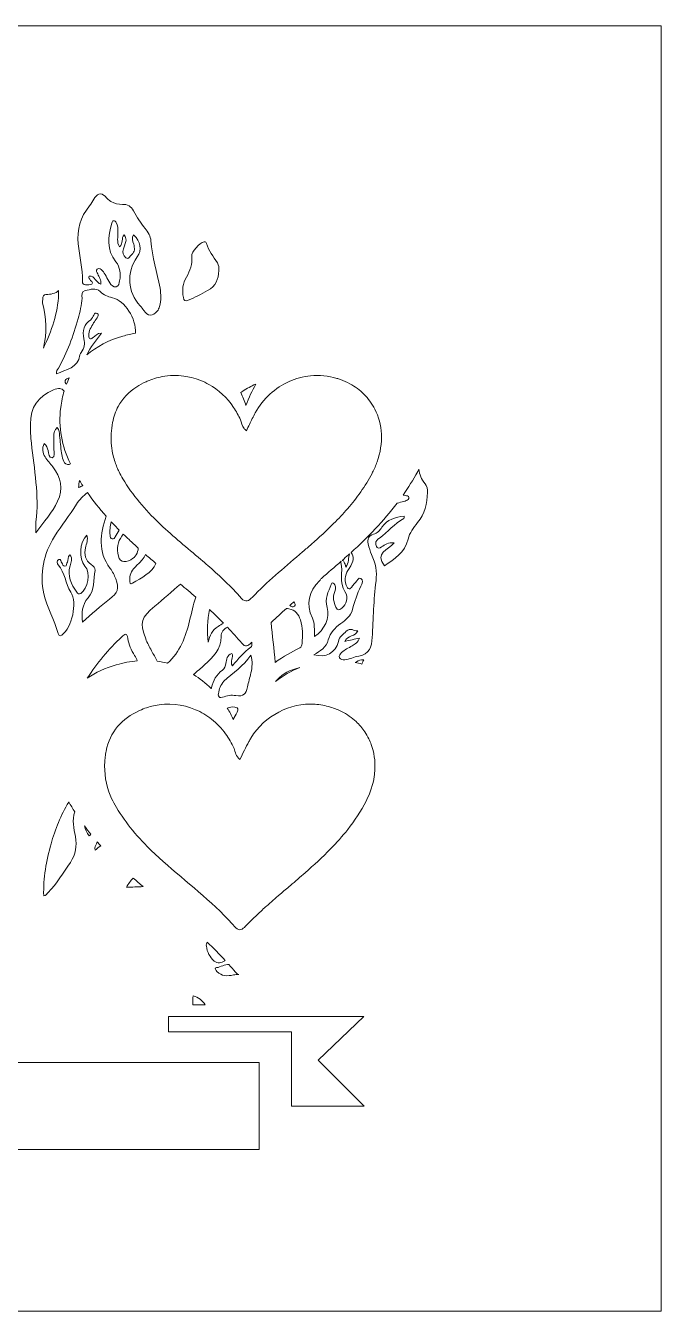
# Model space of a CAD drawing. Header units: inches. Extents: x 0 to 12, y -12 to 0.
# Drawn here: x 6.07 to 12, y -12 to 0 of the extents above; entities that cross this region are included whole.
import ezdxf

# ---------------------------------------------------------------- set-up
doc = ezdxf.new("R2010")
doc.units = ezdxf.units.IN
doc.header["$MEASUREMENT"] = 0
doc.layers.add('Layer 1', color=7, linetype='Continuous')

msp = doc.modelspace()

# ---------------------------------------------------------------- linework, layer by layer
at = {"layer": 'Layer 1', "lineweight": 0}
for points in [[(12, -12), (0, -12), (0, 0), (12, 0), (12, -12)], [(8.245879428157751, -9.67749190539785), (8.245879428157751, -10.48933512638193), (3.753973832448499, -10.48933512638193), (3.753973832448499, -9.67749190539785), (8.245879428157751, -9.67749190539785)]]:
    msp.add_lwpolyline(points, dxfattribs=at)
for points, knots in [([(6.66129673724903, -1.681338894009564), (6.691226496240839, -1.645093639177743), (6.710627368999363, -1.587792447779318), (6.747774968658328, -1.572602211564117), (6.793496221100112, -1.554103683632737), (6.821319284895278, -1.619676522271624), (6.861475924578017, -1.64193497330776), (6.895164688724612, -1.660734588831524), (6.930808686321647, -1.668555522633394), (6.967956285980613, -1.667352090213879), (7.016684742546204, -1.665848488151975), (7.049772249458025, -1.686151705737643), (7.072181244290353, -1.728864836105622), (7.102712260516935, -1.787218916127371), (7.140010403972079, -1.841511985451992), (7.181520101920543, -1.892646388906643), (7.209042996073322, -1.926786784441775), (7.231301447109445, -1.965889617551208), (7.234309569183248, -2.009054379307738), (7.244084818485614, -2.160052560732601), (7.294468338859284, -2.302328381478408), (7.319885455765416, -2.450017353237096), (7.329660705067782, -2.50686783119694), (7.330413424048705, -2.564470110187737), (7.314019755413987, -2.620868956759018), (7.309508031278305, -2.636208818820414), (7.304093962315442, -2.652903575047503), (7.29401670747072, -2.664935145392708), (7.250101062633221, -2.716220092643539), (7.205433616764745, -2.712761257131167), (7.168435642951989, -2.65756584297939), (7.158208762261059, -2.642375606764201), (7.14617719191584, -2.627786627783772), (7.133995077774468, -2.614100911580471), (7.015632771872863, -2.482353059117953), (7.00480371599719, -2.30804262008366), (7.106020552233126, -2.158698584516893), (7.152493605705835, -2.089967080008035), (7.140762205003031, -2.013716647239638), (7.072933963271275, -1.952203901347906), (7.049020448427073, -1.98153148515496), (7.06646608773513, -2.010708525165834), (7.073685764302227, -2.039283389991965), (7.082258499135074, -2.074627217946626), (7.087973655690297, -2.110872472778447), (7.055637949809427, -2.135688332449806), (7.038793567736143, -2.148171534183575), (7.027062167033313, -2.187575454885379), (6.999540190830531, -2.165165542103068), (6.97667956460964, -2.14696810176406), (6.963444561844906, -2.118092149345557), (6.977130278048207, -2.082147064156136), (7.00991761531764, -1.996270089981597), (7.008413095305741, -1.995668832746838), (6.986004100473413, -1.95115101272457), (6.952766049765412, -1.980478596531636), (6.981492376337705, -2.033718777232934), (6.940583935624014, -2.062745273447629), (6.911858527001717, -2.018528541017746), (6.929154540463564, -1.970702429279287), (6.925544243205017, -1.925884439614644), (6.923288840112137, -1.895503967184254), (6.929304166309773, -1.86377043648814), (6.91110672597074, -1.836097916489141), (6.905241025619337, -1.827374637860127), (6.898623524236982, -1.818651359231113), (6.886892123534178, -1.819854791650629), (6.874108752158008, -1.821358393712532), (6.873507494923236, -1.832788706822978), (6.870649916645611, -1.842564874075328), (6.833651942832855, -1.968296482390239), (6.817408817994343, -2.089817454161827), (6.907797516304576, -2.204269293162484), (6.947201437006393, -2.254050638351398), (6.9545707394197, -2.317818787335998), (6.942388625278302, -2.380985679085837), (6.938027444938775, -2.4026428728872), (6.935169866661176, -2.430616480478572), (6.910354924939788, -2.436482180829974), (6.883884919410345, -2.44279859461997), (6.864032415263257, -2.421742658053366), (6.850196155263752, -2.401288896671506), (6.836208433518095, -2.381286766678209), (6.827636616635244, -2.357523795630173), (6.815153414901488, -2.336467859063582), (6.804926534210558, -2.318871675959334), (6.794549109723448, -2.300673317670342), (6.780562305927762, -2.286085256639883), (6.768680361428753, -2.273451511109935), (6.751534891763084, -2.256456585240458), (6.733036363831691, -2.271646821455647), (6.717395414177922, -2.284731280424189), (6.732735276239332, -2.302177837682229), (6.737548087967398, -2.316916442508866), (6.747324255219761, -2.346995827346872), (6.775147319014927, -2.371209511833487), (6.765822783151154, -2.412117952547179), (6.720403536251726, -2.398581862190086), (6.711228626234136, -2.332407766316426), (6.658289533125222, -2.336317315267391), (6.649716798292375, -2.351056838043999), (6.657988445532838, -2.358426140457317), (6.66280125726093, -2.367149419086344), (6.671223448297572, -2.381737480116789), (6.699498143481302, -2.394371225646751), (6.681901960377066, -2.411215607720035), (6.67047164726662, -2.422344833238109), (6.643249840706201, -2.418434366337174), (6.623096248966753, -2.418434366337174), (6.602341399992509, -2.418584910133354), (6.594370840344431, -2.404146474949117), (6.594821553783023, -2.385647947017724), (6.598430933091574, -2.26758581075852), (6.568051378611168, -2.153435059350234), (6.555718720673591, -2.037178530695289), (6.541581373081726, -1.903926158220896), (6.575270137228294, -1.785263682676903), (6.66129673724903, -1.681338894009564)], [0, 0, 0, 0, 1, 1, 1, 2, 2, 2, 3, 3, 3, 4, 4, 4, 5, 5, 5, 6, 6, 6, 7, 7, 7, 8, 8, 8, 9, 9, 9, 10, 10, 10, 11, 11, 11, 12, 12, 12, 13, 13, 13, 14, 14, 14, 15, 15, 15, 16, 16, 16, 17, 17, 17, 18, 18, 18, 19, 19, 19, 20, 20, 20, 21, 21, 21, 22, 22, 22, 23, 23, 23, 24, 24, 24, 25, 25, 25, 26, 26, 26, 27, 27, 27, 28, 28, 28, 29, 29, 29, 30, 30, 30, 31, 31, 31, 32, 32, 32, 33, 33, 33, 34, 34, 34, 35, 35, 35, 36, 36, 36, 37, 37, 37, 38, 38, 38, 39, 39, 39, 39]), ([(7.565483889993806, -2.34654419595832), (7.601879688621819, -2.28713814526322), (7.621882736565087, -2.225024142136716), (7.615715948621325, -2.153885772788815), (7.611805481720365, -2.109970127951303), (7.687305031407782, -2.026048387227244), (7.730920506602918, -2.017626196190602), (7.744907310398578, -2.01476861791299), (7.750020291769058, -2.023943527930568), (7.753178957639041, -2.03281643240579), (7.774685607644237, -2.100495048291337), (7.815894218000317, -2.156743351066426), (7.854696881467362, -2.214496173853414), (7.868834229059226, -2.235701736266226), (7.869284942497794, -2.261118853172345), (7.868533141466842, -2.286235800436076), (7.863720329738776, -2.365343811482085), (7.843417112153095, -2.433022427367619), (7.763556382126151, -2.472727435661795), (7.703397612450114, -2.503258451888377), (7.645043532428367, -2.538000104658282), (7.582328272067116, -2.563266677768221), (7.555106465506697, -2.574094815693911), (7.54277380756912, -2.568379659138701), (7.537358820656284, -2.536646128442587), (7.525477794107271, -2.469268600149412), (7.529689348600565, -2.405349907368632), (7.565483889993806, -2.34654419595832)], [0, 0, 0, 0, 1, 1, 1, 2, 2, 2, 3, 3, 3, 4, 4, 4, 5, 5, 5, 6, 6, 6, 7, 7, 7, 8, 8, 8, 9, 9, 9, 9]), ([(6.223792598832055, -2.547925897756841), (6.223792598832055, -2.527622680171172), (6.231161901245387, -2.509124152239779), (6.254173071262458, -2.508823064647408), (6.300494662989017, -2.508672520851216), (6.343658506795564, -2.49934798498743), (6.372685920960243, -2.472727435661795), (6.372384833367859, -2.651399055035616), (6.320046997493717, -2.818640361298991), (6.24484853539866, -2.979264166180011), (6.240636980905365, -2.988588702043797), (6.237328689189174, -2.998816500684698), (6.23176315848016, -3.008742293783257), (6.263948320564825, -2.869474595111241), (6.263497607126232, -2.728402206784936), (6.221536277789229, -2.587480362254824), (6.223191341597309, -2.574696990878667), (6.223943142628261, -2.561461988113933), (6.223792598832055, -2.547925897756841)], [0, 0, 0, 0, 1, 1, 1, 2, 2, 2, 3, 3, 3, 4, 4, 4, 5, 5, 5, 6, 6, 6, 6]), ([(6.554515288254075, -2.734267907136351), (6.572111471358312, -2.670950471590332), (6.587602795165871, -2.608235211229056), (6.591362718270627, -2.542361284997797), (6.592866320332531, -2.516944168091678), (6.579331147925434, -2.479796568432713), (6.62174319070103, -2.472126178427023), (6.669117671050925, -2.463703987390381), (6.721004793486498, -2.440843361169489), (6.761762690403985, -2.482503602914145), (6.794097478334884, -2.515891279468355), (6.831095452147641, -2.529126282233076), (6.874259295954188, -2.538902449485426), (6.992922689448151, -2.56552299881106), (7.098200536381228, -2.734267907136351), (7.089627801548381, -2.870527483734564), (7.05097568187754, -2.877144985116931), (7.011571761175723, -2.886018807542137), (6.971716209085368, -2.897598746498791), (6.838615298357126, -2.935800152731051), (6.726418862449337, -2.9944544023952), (6.636782883120026, -3.073262243798808), (6.667312981396637, -2.998063781703763), (6.722208225906014, -2.937905012027727), (6.774094430391592, -2.868572250284096), (6.730780960738835, -2.871881459950272), (6.714688379696503, -2.893538653751635), (6.695136045191803, -2.909931404436368), (6.687616198982292, -2.915947648583963), (6.676938604852794, -2.925121640651569), (6.669719846235668, -2.923618038589653), (6.656334299674755, -2.920760460312042), (6.655130867255239, -2.905720767893033), (6.654829779662855, -2.893237566159264), (6.653175633804771, -2.847366687871284), (6.677840949679926, -2.811872316120444), (6.699347599685122, -2.774273085072915), (6.715890894166048, -2.745397132654413), (6.759506369361159, -2.704339066094513), (6.733938708658847, -2.686291251601713), (6.703258066586057, -2.664332970207965), (6.697993623469428, -2.726898604723033), (6.672125793124703, -2.744044074388689), (6.60745529931296, -2.787057374399069), (6.5919639755054, -2.847967945106057), (6.609561076559632, -2.922113518577766), (6.620389214485335, -2.967232595834793), (6.613470625510596, -3.01190095965324), (6.583842872061116, -3.050702705170301), (6.578879516536871, -3.057020036910267), (6.573465447574007, -3.064689508965974), (6.572111471358312, -3.072209355175485), (6.55331185583456, -3.19839259487896), (6.442619939938645, -3.208168762131309), (6.354186475078879, -3.250580804906904), (6.347118260257932, -3.225163688000786), (6.362458122319341, -3.211326510051309), (6.370880313355983, -3.196587905224671), (6.453749165456706, -3.051003792762673), (6.509847842385599, -2.895192799609731), (6.554515288254075, -2.734267907136351)], [0, 0, 0, 0, 1, 1, 1, 2, 2, 2, 3, 3, 3, 4, 4, 4, 5, 5, 5, 6, 6, 6, 7, 7, 7, 8, 8, 8, 9, 9, 9, 10, 10, 10, 11, 11, 11, 12, 12, 12, 13, 13, 13, 14, 14, 14, 15, 15, 15, 16, 16, 16, 17, 17, 17, 18, 18, 18, 19, 19, 19, 20, 20, 20, 20]), ([(6.435250637525314, -3.311792463206264), (6.441266881672921, -3.296451683194884), (6.455553855110995, -3.290435439047289), (6.472699324776663, -3.287577860769678), (6.462924075474297, -3.306829107682006), (6.454200796845271, -3.326832155625273), (6.446078775451016, -3.347436460803326), (6.436002438556291, -3.33660740492764), (6.429987112358654, -3.325478179409578), (6.435250637525314, -3.311792463206264)], [0, 0, 0, 0, 1, 1, 1, 2, 2, 2, 3, 3, 3, 3]), ([(7.776189209706141, -3.348940062865229), (7.865976650781603, -3.399623752881287), (7.945236123573775, -3.472115180494913), (8.006898495311715, -3.563105136039919), (8.03126272359451, -3.59905022122934), (8.052769373599705, -3.637852884696372), (8.07111827568489, -3.679362582644835), (8.081946413610568, -3.704026980570031), (8.08405219085724, -3.733955821611858), (8.104204864646716, -3.759674026110361), (8.10977039535573, -3.766892784727487), (8.116838610176677, -3.773961917498405), (8.126012602244272, -3.7802783312884), (8.135939313292813, -3.760425827141312), (8.145263849156587, -3.740874410586596), (8.154588385020386, -3.72177370747046), (8.172485655717006, -3.684626107811495), (8.189931295025064, -3.648831566418266), (8.2090319981412, -3.613939369852157), (8.282876484020537, -3.47933393911204), (8.394922376132147, -3.378868903907055), (8.524113737909424, -3.320966455273871), (8.587881886894012, -3.292390672497756), (8.655861590371943, -3.274193232158748), (8.72549452175796, -3.267425186980201), (8.806558684204422, -3.259453709382139), (8.889728623897527, -3.26712409938783), (8.971394043578735, -3.291789415262997), (8.982222181504438, -3.295097706979188), (8.992900693583932, -3.298557460441543), (9.00342866186722, -3.302467927342478), (9.035011648767142, -3.313747696656732), (9.064940489808981, -3.327132325267674), (9.092915015350323, -3.342623649075234), (9.142094185354482, -3.369243280450898), (9.185559116753412, -3.401880073924126), (9.223007804004762, -3.439178217379284), (9.264668045749405, -3.480386827735363), (9.298808441284537, -3.527461138442858), (9.324977359221622, -3.57889662948988), (9.397468786835235, -3.721021906439508), (9.408598012353321, -3.895783058912381), (9.346032377838254, -4.072048731397154), (9.334752608523987, -4.10438351932804), (9.320765804728326, -4.136719225208897), (9.304222510247401, -4.168904387293574), (9.302417820593114, -4.172212679009767), (9.300762756785035, -4.175672432472121), (9.298958067130746, -4.178980724188313), (9.23609226297329, -4.299448807336565), (9.15818676639684, -4.407734776343419), (9.071257821548947, -4.508199811548403), (9.029597579804305, -4.556327010879222), (8.985832478762985, -4.602648602605793), (8.940562857709766, -4.64776767986282), (8.874387843886147, -4.713792149890259), (8.804904538346312, -4.776959041640086), (8.734368344183167, -4.83892250097041), (8.706694906234208, -4.863286729253205), (8.678721298642838, -4.887500413739809), (8.650597147255287, -4.911564472380215), (8.499899135472837, -5.040604372411318), (8.346193919566556, -5.166637068318614), (8.206775677098348, -5.308161088033469), (8.198202942265526, -5.316733822866303), (8.189931295025064, -5.325306557699137), (8.181509103988422, -5.334028918378181), (8.14736962640326, -5.369672915975229), (8.119094931219529, -5.387419642875657), (8.079540466721532, -5.345158143896242), (8.078186490505837, -5.343654541834338), (8.076682888443909, -5.342150939772422), (8.075328912228214, -5.340495875964355), (8.070516100500146, -5.334931263205312), (8.065703288772056, -5.329517194242473), (8.060891394993961, -5.324103125279621), (8.012463108070758, -5.269508968362616), (7.961478330462316, -5.217772389723235), (7.90883940699579, -5.167991044534308), (7.86266744111544, -5.123924855900618), (7.815142416969366, -5.08151281312501), (7.767015217638547, -5.039702027584174), (7.744606222806219, -5.020150611029458), (7.722046684177712, -5.000900282067126), (7.699336601753, -4.981649035154797), (7.573303905845705, -4.874415954771266), (7.44471471925317, -4.770040452665348), (7.324698267493481, -4.656040245053254), (7.319584368173031, -4.651377059171383), (7.31462101264876, -4.646565165393276), (7.309508031278305, -4.641752353665197), (7.180316669501027, -4.51752434741219), (7.064060140846069, -4.382918916672073), (6.971866752881548, -4.228611525581047), (6.959083381505378, -4.207255419372043), (6.947502524598753, -4.185748769366859), (6.936974556315463, -4.163941031769304), (6.930056885290696, -4.149803684177439), (6.923589009754551, -4.135515792789382), (6.917724227353119, -4.121078275555115), (6.911257269766944, -4.105586951747556), (6.905391569415542, -4.089946002093774), (6.900127126298886, -4.074154508643813), (6.893209455274144, -4.053850373108162), (6.887343754922717, -4.033547155522493), (6.882380399398471, -4.012942850344453), (6.87501109698514, -3.982562377914064), (6.869597028022301, -3.951881735841273), (6.866438362152318, -3.920900006176112), (6.862378269405149, -3.883300775128595), (6.861475924578017, -3.845099368896323), (6.863731327670873, -3.806447249225483), (6.865536017325161, -3.772758485078889), (6.86989811561466, -3.738768633339936), (6.876365073200835, -3.704177524366211), (6.886892123534178, -3.648831566418266), (6.904639768384564, -3.59905022122934), (6.928853452871181, -3.554382775360876), (6.969460805992512, -3.479184313265831), (7.028265599452829, -3.418724455997423), (7.101809915689778, -3.371048888055157), (7.129031722250197, -3.353451787000937), (7.158208762261059, -3.337509749754783), (7.189341035722413, -3.323372402162919), (7.189341035722413, -3.323372402162919), (7.200620805036679, -3.318409964588631), (7.200620805036679, -3.318409964588631), (7.246040051936082, -3.298708004237723), (7.292362561612637, -3.284570656645858), (7.338835615085347, -3.275847378016844), (7.407416575798025, -3.262612375252123), (7.476448249949296, -3.260958229394014), (7.543375064803866, -3.270282765257813), (7.567138035851914, -3.273440513177813), (7.590449375511374, -3.277953155263504), (7.613610171374653, -3.283817937664935), (7.670310105538318, -3.2979552852568), (7.724904262455311, -3.319913566650535), (7.776189209706141, -3.348940062865229)], [0, 0, 0, 0, 1, 1, 1, 2, 2, 2, 3, 3, 3, 4, 4, 4, 5, 5, 5, 6, 6, 6, 7, 7, 7, 8, 8, 8, 9, 9, 9, 10, 10, 10, 11, 11, 11, 12, 12, 12, 13, 13, 13, 14, 14, 14, 15, 15, 15, 16, 16, 16, 17, 17, 17, 18, 18, 18, 19, 19, 19, 20, 20, 20, 21, 21, 21, 22, 22, 22, 23, 23, 23, 24, 24, 24, 25, 25, 25, 26, 26, 26, 27, 27, 27, 28, 28, 28, 29, 29, 29, 30, 30, 30, 31, 31, 31, 32, 32, 32, 33, 33, 33, 34, 34, 34, 35, 35, 35, 36, 36, 36, 37, 37, 37, 38, 38, 38, 39, 39, 39, 40, 40, 40, 41, 41, 41, 42, 42, 42, 43, 43, 43, 44, 44, 44, 45, 45, 45, 46, 46, 46, 46]), ([(8.092173294301498, -3.411655323226505), (8.130825413972364, -3.386238206320374), (8.17037987847036, -3.36217506562995), (8.212641377449774, -3.347436460803326), (8.17925370089554, -3.406241254263654), (8.149474485699935, -3.471212835667769), (8.122252679139516, -3.545358409139478), (8.106310641893362, -3.502946366363883), (8.090067517054852, -3.462941188427306), (8.072621877746794, -3.425191413583598), (8.078638121894375, -3.420830233244083), (8.08510507948055, -3.416167965312184), (8.092173294301498, -3.411655323226505)], [0, 0, 0, 0, 1, 1, 1, 2, 2, 2, 3, 3, 3, 4, 4, 4, 4]), ([(6.160324619489857, -4.73424591127212), (6.160324619489857, -4.687924319545547), (6.157166871569845, -4.659348536769445), (6.160625707082241, -4.631675098820475), (6.1932615826055, -4.383821261499204), (6.143781325008931, -4.140629692109832), (6.118364208102826, -3.896385234097137), (6.11219833810901, -3.83682772165586), (6.109190216035207, -3.777420753010789), (6.108738584646668, -3.718164328161897), (6.107385526380944, -3.565060369490387), (6.181380556056461, -3.457226031872084), (6.324107090240861, -3.399623752881287), (6.370880313355983, -3.380824137357536), (6.40035844095923, -3.381426312542279), (6.424572125445845, -3.409850633572217), (6.410134608211567, -3.457676745310664), (6.399305552335893, -3.508661522919106), (6.392387881311151, -3.562654422601339), (6.368323822670744, -3.748695344388466), (6.404419451656344, -3.924358841688495), (6.482324948232821, -4.090096545889966), (6.474504014430951, -4.096262415883769), (6.465780735801925, -4.099119994161381), (6.455404229264786, -4.096111872087578), (6.41043477785398, -4.083027413119035), (6.407427573730147, -4.028282712405851), (6.40020789716305, -3.98677393240737), (6.391334992687815, -3.934135008940845), (6.388025783021653, -3.880743366493384), (6.382461170262609, -3.827653729588266), (6.37960359198501, -3.801334267855004), (6.379152878546417, -3.774563174733177), (6.359300374399329, -3.750198946450382), (6.330875135419419, -3.772157227844129), (6.329220989561311, -3.803589670947872), (6.328017557141796, -3.833368886143489), (6.326363411283713, -3.874125865111018), (6.330423504030856, -3.91548501926329), (6.328469188530359, -3.956393459976981), (6.327115212314665, -3.983314178945016), (6.343057249560817, -4.027681455171079), (6.312676777130415, -4.032644810695349), (6.279439644372385, -4.038058879658201), (6.282447766446189, -3.991135112746885), (6.273875031613366, -3.965717995840767), (6.266355185403856, -3.942857369619888), (6.265302296780519, -3.917590796509949), (6.238080490220126, -3.901047502029023), (6.214618606764462, -3.946767836520823), (6.222438622616361, -3.987676277234514), (6.246051049868204, -4.02482387689348), (6.266956442638628, -4.057610296212917), (6.292373559544735, -4.087388593458564), (6.317339045062302, -4.117467978296582), (6.398704295101121, -4.215376522816314), (6.415247589582046, -4.3232117783846), (6.363661554738857, -4.439317763243354), (6.316737787827529, -4.545196867411176), (6.234771280553938, -4.626712661246188), (6.160324619489857, -4.73424591127212)], [0, 0, 0, 0, 1, 1, 1, 2, 2, 2, 3, 3, 3, 4, 4, 4, 5, 5, 5, 6, 6, 6, 7, 7, 7, 8, 8, 8, 9, 9, 9, 10, 10, 10, 11, 11, 11, 12, 12, 12, 13, 13, 13, 14, 14, 14, 15, 15, 15, 16, 16, 16, 17, 17, 17, 18, 18, 18, 19, 19, 19, 20, 20, 20, 20]), ([(9.504851493064987, -4.827341644063773), (9.451010055128917, -4.820423973039017), (9.419877781667562, -4.845540002352764), (9.38844442061385, -4.865543050296044), (9.344077144387786, -4.893817745479774), (9.339114706813486, -4.859225718556078), (9.334000807493036, -4.83185336819948), (9.329790170949712, -4.8086925723362), (9.35084518956632, -4.796962089583366), (9.367539027843424, -4.784478887849597), (9.446949044431802, -4.726726065062608), (9.508761959965922, -4.647617136066629), (9.595991992406171, -4.599039223297217), (9.599000114479976, -4.597385077439122), (9.59794722585664, -4.588511255013928), (9.599902459307106, -4.577081859853453), (9.516281806175432, -4.589714687433431), (9.440180999253243, -4.6068601570991), (9.391603086483832, -4.681757531601773), (9.372351839571516, -4.711686372643599), (9.3481381550849, -4.737404577142102), (9.312494157487864, -4.746879656802068), (9.263013899891321, -4.760114659566802), (9.254290621262296, -4.795006856132899), (9.263916244718454, -4.837568524754702), (9.271436090927965, -4.871258206851267), (9.28106079643415, -4.905397684436429), (9.295348687822196, -4.936831045490142), (9.331293773011616, -5.015789430689943), (9.34708526646159, -5.097755937963535), (9.336257128535888, -5.183181280749509), (9.313997759549768, -5.358543690457155), (9.30948603541406, -5.535109532584316), (9.301063844377419, -5.711375205069089), (9.296702664037891, -5.798906325101711), (9.275196014032694, -5.866133309598695), (9.174580435031531, -5.884181124091507), (9.13081441604024, -5.892002057893377), (9.089756349480341, -5.915463941349028), (9.044036014988553, -5.917719344441896), (9.02568711290337, -5.918471145472848), (9.00327811807104, -5.916816999614753), (8.994705383238195, -5.899371360306696), (8.98538084737442, -5.880421200986752), (9.002977030478657, -5.86523096477155), (9.015460232212439, -5.851995962006829), (9.042531494976654, -5.822668378199763), (9.07968001258559, -5.80838140476169), (9.11276660154744, -5.787926725429858), (9.138936437434495, -5.771383430948933), (9.16946653571108, -5.758749685418985), (9.182550994679634, -5.716188016797168), (9.134274169502582, -5.726865610926678), (9.094268073616048, -5.735739433351884), (9.045690160846636, -5.746567571277587), (9.070655646364203, -5.68610863195915), (9.143147073977817, -5.705660048513866), (9.166308787791069, -5.649711915381165), (9.127205036731665, -5.648358857115441), (9.097125651893647, -5.6172265836541), (9.05892516361137, -5.652870581251149), (9.028695234977173, -5.681145276434891), (8.995157014626757, -5.701749581612931), (8.98538084737442, -5.747019202666138), (8.96222005151114, -5.853800651661104), (8.86476222042999, -5.905988861689062), (8.754972649361207, -5.870946121326774), (8.815131419037243, -5.838310245803515), (8.871680809404703, -5.803568593033611), (8.890781512520839, -5.733934743697596), (8.909581128044616, -5.666857385046834), (8.951692083227828, -5.619632530543147), (9.00778984220675, -5.580680241229907), (9.055165240506614, -5.547743278114277), (9.101036118794582, -5.509692415678197), (9.116226355009783, -5.450737078421676), (9.13607885915687, -5.375087902888051), (9.160141999847307, -5.301694130447294), (9.195184740209596, -5.231458105926536), (9.206615053320016, -5.208447853859449), (9.220451313319522, -5.174759089712855), (9.194733108821032, -5.159418309701474), (9.173828634000579, -5.147236195560077), (9.160893800878258, -5.181827304533802), (9.144951763632106, -5.196416283514231), (9.134574339144995, -5.206040989020417), (9.125400347077376, -5.217772389723235), (9.117579413275507, -5.229653416272261), (9.091259951542243, -5.270110225597389), (9.074716657061318, -5.263643268011214), (9.057571187395675, -5.221381769031798), (9.03365859050142, -5.162576975571457), (9.054112351883278, -5.11429923244446), (9.08554479498702, -5.065570775878856), (9.129761527416905, -4.996839271369999), (9.133822538114044, -4.959541127914841), (9.103893697072206, -4.916526909954503), (9.260156321613698, -4.774552176801055), (9.406642778902853, -4.623855082968576), (9.53357781963728, -4.457064490143781), (9.553730493426757, -4.450898620149979), (9.574485342401001, -4.445784720829528), (9.595991992406171, -4.442325885317144), (9.603812926208066, -4.44127299669382), (9.611633860009936, -4.436911816354293), (9.61855153103468, -4.432850805657178), (9.630733645176077, -4.42563204704004), (9.647127313810794, -4.419165089453864), (9.642766133471266, -4.401718532195824), (9.639456923805103, -4.388483529431103), (9.623815974151334, -4.38758118460396), (9.61223511724471, -4.385475407357313), (9.604264557596606, -4.383971805295396), (9.596293079998556, -4.382918916672073), (9.588322520350452, -4.382167115641108), (9.637802777946995, -4.311932009070334), (9.683673656234987, -4.238988950068157), (9.72533389797963, -4.162437429707388), (9.729244364880564, -4.15521775314029), (9.73315391383153, -4.147998994523151), (9.736764211090076, -4.140780235906024), (9.742479367645299, -4.188606347644471), (9.757819229706708, -4.234025594543898), (9.79466665972326, -4.27493403525759), (9.813165187654652, -4.295387796639438), (9.81647439732084, -4.327572958724115), (9.81647439732084, -4.35720071217357), (9.81662494111702, -4.460824413248537), (9.792110169038045, -4.556777724317814), (9.724731722794887, -4.637992430560441), (9.686230146920225, -4.684464566083193), (9.650135435884597, -4.733494110241154), (9.636148632088911, -4.791697646466724), (9.606219791047073, -4.91863268720115), (9.506205469280681, -4.978039655846234), (9.414763882347112, -5.041657261034654), (9.323924470598286, -4.924949100991145), (9.448452646493706, -4.893366114091223), (9.504851493064987, -4.827341644063773)], [0, 0, 0, 0, 1, 1, 1, 2, 2, 2, 3, 3, 3, 4, 4, 4, 5, 5, 5, 6, 6, 6, 7, 7, 7, 8, 8, 8, 9, 9, 9, 10, 10, 10, 11, 11, 11, 12, 12, 12, 13, 13, 13, 14, 14, 14, 15, 15, 15, 16, 16, 16, 17, 17, 17, 18, 18, 18, 19, 19, 19, 20, 20, 20, 21, 21, 21, 22, 22, 22, 23, 23, 23, 24, 24, 24, 25, 25, 25, 26, 26, 26, 27, 27, 27, 28, 28, 28, 29, 29, 29, 30, 30, 30, 31, 31, 31, 32, 32, 32, 33, 33, 33, 34, 34, 34, 35, 35, 35, 36, 36, 36, 37, 37, 37, 38, 38, 38, 39, 39, 39, 40, 40, 40, 41, 41, 41, 42, 42, 42, 43, 43, 43, 44, 44, 44, 45, 45, 45, 46, 46, 46, 46]), ([(6.569104267234504, -4.246508796277668), (6.578428803098277, -4.26215066388142), (6.588354596196849, -4.277490525942818), (6.598430933091574, -4.292831305954198), (6.585647561715405, -4.298546462509421), (6.572563102746876, -4.304412162860836), (6.559328099982142, -4.310427489058447), (6.560682076197836, -4.288018494226119), (6.563990367914029, -4.266812931813307), (6.569104267234504, -4.246508796277668)], [0, 0, 0, 0, 1, 1, 1, 2, 2, 2, 3, 3, 3, 3]), ([(6.335687947147486, -4.766732160949156), (6.400508984755409, -4.664913149528476), (6.473902757196178, -4.569110382255391), (6.538874338600281, -4.46714082703852), (6.5660961451607, -4.424428614620524), (6.601137967572994, -4.386829383573008), (6.642948753113842, -4.358554688389278), (6.696791108999882, -4.435256752546226), (6.754994645225452, -4.508350355344596), (6.816807560759571, -4.578434918119178), (6.763266292465914, -4.743420821289697), (6.733337451424076, -4.90780454927546), (6.854707879399458, -5.065119144490305), (6.876966330435607, -5.0938454710626), (6.893058911477939, -5.128587123832504), (6.90584228285411, -5.162877145213858), (6.938628702173546, -5.252062411104589), (6.924040641143114, -5.297031862515395), (6.848691635251877, -5.353129621494304), (6.761762690403985, -5.417499027713675), (6.681299785192323, -5.489839911531109), (6.596024986202539, -5.566843981230414), (6.587151163777333, -5.479613030840179), (6.590008742054932, -5.407422690818938), (6.647309933453344, -5.341248594945278), (6.710026111764616, -5.269207880770245), (6.695136045191803, -5.170999166608112), (6.713033315888424, -5.084219847606442), (6.717846127616515, -5.061509765181742), (6.696339477611319, -5.042710149657978), (6.677539862087567, -5.029625690689437), (6.621442103108645, -4.989770138599068), (6.610162333794404, -4.936680501693963), (6.623848049997705, -4.872160551678411), (6.631668983799575, -4.834861490273283), (6.649114623107632, -4.797713890614318), (6.637384140354798, -4.756955993696819), (6.566998489987832, -4.819671254058082), (6.557222322735495, -4.976385509988138), (6.618735068627226, -5.044514839312265), (6.672576506563296, -5.104222895549709), (6.647761564841908, -5.258530286640735), (6.578728972740666, -5.299738896996827), (6.559328099982142, -5.31101866631108), (6.551507166180272, -5.298535464577311), (6.543687150328373, -5.288007496294009), (6.489543706849948, -5.214613723853252), (6.451343218567672, -5.137310402461531), (6.479768457547581, -5.042108892423205), (6.48909299341138, -5.010375361727092), (6.506087919280844, -4.97713731101909), (6.478414481331886, -4.938786278940622), (6.454200796845271, -4.958788408933919), (6.465480566159536, -4.987364191710021), (6.454500966487658, -5.006915608264737), (6.447432751666737, -5.02030115482565), (6.45179393200624, -5.043612494485122), (6.430287282001068, -5.044514839312265), (6.414194700958736, -5.045117014497009), (6.41043477785398, -5.026467024819453), (6.402614762002081, -5.014736542066619), (6.394643284404006, -5.002704971721401), (6.396147804415906, -4.974279732741479), (6.373737891633582, -4.983905356197637), (6.354638106467442, -4.99202645964192), (6.35659333991791, -5.021203499652794), (6.367120390251229, -5.032934900355611), (6.433445947871051, -5.105575953815433), (6.435250637525314, -5.207244421439933), (6.485633239949013, -5.287105151466865), (6.550003564118368, -5.388321987702802), (6.49931987410231, -5.617527671246472), (6.402012586817313, -5.687311146428694), (6.378250533719286, -5.70400590265577), (6.374790780256919, -5.690921443687229), (6.36952725509026, -5.673173798836816), (6.332679825073683, -5.546539845694761), (6.262895431941488, -5.429681141855073), (6.234771280553938, -5.303649363897762), (6.1932615826055, -5.116855723129687), (6.231161901245387, -4.931416976527303), (6.335687947147486, -4.766732160949156)], [0, 0, 0, 0, 1, 1, 1, 2, 2, 2, 3, 3, 3, 4, 4, 4, 5, 5, 5, 6, 6, 6, 7, 7, 7, 8, 8, 8, 9, 9, 9, 10, 10, 10, 11, 11, 11, 12, 12, 12, 13, 13, 13, 14, 14, 14, 15, 15, 15, 16, 16, 16, 17, 17, 17, 18, 18, 18, 19, 19, 19, 20, 20, 20, 21, 21, 21, 22, 22, 22, 23, 23, 23, 24, 24, 24, 25, 25, 25, 26, 26, 26, 27, 27, 27, 27]), ([(6.863580783874694, -4.630020952962379), (6.887945012157489, -4.656490958491834), (6.912911415625027, -4.682359706786516), (6.938479076327338, -4.707926449538844), (6.924491354581682, -4.728080041278316), (6.911406895613153, -4.748383258863984), (6.901330558718402, -4.770190996461539), (6.896217577347922, -4.780869508541021), (6.887193211126537, -4.793051622682419), (6.873507494923236, -4.790795301639579), (6.855610224226615, -4.787937723361968), (6.85425624801092, -4.770792253696312), (6.853052815591404, -4.756955993696819), (6.848541091455697, -4.713792149890259), (6.854557335603279, -4.671681194707035), (6.863580783874694, -4.630020952962379)], [0, 0, 0, 0, 1, 1, 1, 2, 2, 2, 3, 3, 3, 4, 4, 4, 5, 5, 5, 5]), ([(6.97652902081346, -4.745826768178745), (6.994275747713876, -4.763122781640592), (7.012173018410496, -4.78041787715247), (7.030371376699501, -4.797412803021946), (7.058646071883231, -4.823882808551401), (7.087371480505554, -4.850051726488472), (7.116247432924056, -4.875920474783154), (7.11278859741166, -4.922693697898277), (7.092635923622184, -4.958488239291518), (7.047967559803737, -4.984205525840038), (6.982394721164862, -5.022256388276118), (6.935169866661176, -5.001652083098078), (6.925544243205017, -4.924648931348744), (6.916821882525962, -4.856067970636066), (6.933365177006888, -4.79590920096003), (6.97652902081346, -4.745826768178745)], [0, 0, 0, 0, 1, 1, 1, 2, 2, 2, 3, 3, 3, 4, 4, 4, 5, 5, 5, 5]), ([(7.152944319144429, -4.986010215494326), (7.166329865705342, -4.970820897229108), (7.177910722611967, -4.954276684798211), (7.184678767790526, -4.936379414101591), (7.21686301192522, -4.964353939642933), (7.249198717806065, -4.992177003438099), (7.281834593329322, -5.019849523437086), (7.241829415392758, -5.110388765543513), (7.145575016731097, -5.153101895911491), (7.063458883611297, -5.203333954538985), (7.039545368767095, -5.217922933519414), (7.037139421878035, -5.196866996952811), (7.036237077050903, -5.179270813848562), (7.033679668415693, -5.131143614517744), (7.051878026704672, -5.090987892784988), (7.084063188789362, -5.056696953453663), (7.106472183621665, -5.032483268967048), (7.131287125343053, -5.010826075165672), (7.152944319144429, -4.986010215494326)], [0, 0, 0, 0, 1, 1, 1, 2, 2, 2, 3, 3, 3, 4, 4, 4, 5, 5, 5, 6, 6, 6, 6]), ([(8.95304514149355, -5.218975822142751), (8.949285218388821, -5.212358320760384), (8.942968804598825, -5.205289187989465), (8.936050215624087, -5.202582153508033), (8.927177311148853, -5.19897277419947), (8.921913785982193, -5.206492620408969), (8.91890566390839, -5.214613723853252), (8.89303691561372, -5.284398116985446), (8.851677761461435, -5.347715552531453), (8.88025354423755, -5.431336205663152), (8.91108473010652, -5.522025073615787), (8.85212939285, -5.645049647449278), (8.76309375280549, -5.700245979551014), (8.757228970404059, -5.641590811936894), (8.766553506267831, -5.577672119156103), (8.743091622812193, -5.529846007417657), (8.675413006926647, -5.392232454603737), (8.710605373135143, -5.284849748373997), (8.809116092839632, -5.180323702471898), (8.815432506629627, -5.173555657293352), (8.821147663184849, -5.166336898676213), (8.826110100759125, -5.158666508670522), (8.826110100759125, -5.158666508670522), (8.826110100759125, -5.158515964874343), (8.826260644555305, -5.158515964874343), (8.888224103885628, -5.105877041407805), (8.949887393573563, -5.053087574145088), (9.010948508076732, -4.999395762055238), (9.0085416432377, -5.003456772752353), (9.007038041175797, -5.008269584480431), (9.00778984220675, -5.011277706554235), (9.03080101222382, -5.099711171414001), (8.990344202898692, -5.194611593859943), (9.045238529458073, -5.281841626300206), (9.081334158443697, -5.339442987341019), (9.061331110500406, -5.399301587374667), (9.016061489447212, -5.437200988064584), (8.992299436349159, -5.457204036007852), (8.975604680122084, -5.462016847735931), (8.961317706683985, -5.427124651169834), (8.942818260802621, -5.38245720530137), (8.928831457006961, -5.338540642513887), (8.949135592542612, -5.290563986979249), (8.958460128406387, -5.267704278708341), (8.965678887023513, -5.243340050425545), (8.95304514149355, -5.218975822142751)], [0, 0, 0, 0, 1, 1, 1, 2, 2, 2, 3, 3, 3, 4, 4, 4, 5, 5, 5, 6, 6, 6, 7, 7, 7, 8, 8, 8, 9, 9, 9, 10, 10, 10, 11, 11, 11, 12, 12, 12, 13, 13, 13, 14, 14, 14, 15, 15, 15, 15]), ([(9.039373747056642, -5.0073672396533), (9.035763449798095, -4.999395762055238), (9.03170335705095, -4.987665279302392), (9.020723757379098, -4.990973571018584), (9.040125548087618, -4.973978645149107), (9.059375877049938, -4.956834093433423), (9.07862712396228, -4.939538079971574), (9.082537590863213, -4.935928700663011), (9.086597683610357, -4.932319321354435), (9.090508150511292, -4.928709024095901), (9.074115399826546, -4.966158629297208), (9.086297513967969, -5.014135284831847), (9.054563065321872, -5.052937030348908), (9.048246651531876, -5.033235069998), (9.044938359815685, -5.019699897590877), (9.039373747056642, -5.0073672396533)], [0, 0, 0, 0, 1, 1, 1, 2, 2, 2, 3, 3, 3, 4, 4, 4, 5, 5, 5, 5]), ([(7.24017526953465, -5.83439977890258), (7.221225110214719, -5.798153606120788), (7.200169173648115, -5.762509608523727), (7.186031826056251, -5.724158576445259), (7.128580090861633, -5.566392349841849), (7.142717438453499, -5.524882651893399), (7.271156999199825, -5.418101202898419), (7.352070617850081, -5.350873300451465), (7.431178628896077, -5.281389994911643), (7.51013701409589, -5.21190668937182), (7.558264213426709, -5.252664586289332), (7.606240868961347, -5.29342156525686), (7.653616267261214, -5.335081807001504), (7.628950951386034, -5.406219258399422), (7.613911258967037, -5.481268094648258), (7.595712900678032, -5.554661867089016), (7.558866388611452, -5.704757703686722), (7.507129809972057, -5.845378460624462), (7.38816532888571, -5.950356137915125), (7.357033055424381, -5.942535204113256), (7.325450068524433, -5.936518959965661), (7.293264906439768, -5.932308323422325), (7.277774500582179, -5.898769185121952), (7.25701965160796, -5.86733674201821), (7.24017526953465, -5.83439977890258)], [0, 0, 0, 0, 1, 1, 1, 2, 2, 2, 3, 3, 3, 4, 4, 4, 5, 5, 5, 6, 6, 6, 7, 7, 7, 8, 8, 8, 8]), ([(8.575398685160255, -5.417649571509868), (8.560057905148874, -5.431786919101733), (8.544266411698901, -5.422311839441755), (8.532234841353683, -5.410881526331309), (8.544868586883643, -5.399752300813248), (8.557651958259815, -5.388623075295173), (8.570435329635984, -5.377493849777099), (8.579008064468805, -5.390728852541833), (8.588182974486395, -5.405919088757021), (8.575398685160255, -5.417649571509868)], [0, 0, 0, 0, 1, 1, 1, 2, 2, 2, 3, 3, 3, 3]), ([(7.911396815631001, -5.575867429501828), (7.894401889761538, -5.585793222600387), (7.877707133534436, -5.596321190883688), (7.861314382849716, -5.60699970296317), (7.808524915586986, -5.641590811936894), (7.782657085242286, -5.693327390576289), (7.770023339712325, -5.75484013646802), (7.756637793151437, -5.651366979189245), (7.762352949706635, -5.550299768799517), (7.781303109026592, -5.449985277390724), (7.825519841456475, -5.490892800154433), (7.868984772855406, -5.532854129491461), (7.911396815631001, -5.575867429501828)], [0, 0, 0, 0, 1, 1, 1, 2, 2, 2, 3, 3, 3, 4, 4, 4, 4]), ([(8.500200223065196, -5.439457309107423), (8.507118812039936, -5.440660741526939), (8.514187026860883, -5.441864173946454), (8.521105615835621, -5.442916144619795), (8.582016186542608, -5.452993399464516), (8.613299003800142, -5.492096232573949), (8.630293929669632, -5.546539845694761), (8.652251293113396, -5.618279472277423), (8.651800579674802, -5.691823788514372), (8.645484165884808, -5.76566827439371), (8.643979645872934, -5.782813744059379), (8.639618465533406, -5.798755781305531), (8.623525884491073, -5.807177972342174), (8.547575621365063, -5.846130261655414), (8.473128960300983, -5.887639959603878), (8.394321118897373, -5.943136461348027), (8.386650728891684, -5.815299075786444), (8.364392277855535, -5.693628478168661), (8.358827665096516, -5.569400471915653), (8.405149256823076, -5.52533428328195), (8.452374111326764, -5.48201989567921), (8.500200223065196, -5.439457309107423)], [0, 0, 0, 0, 1, 1, 1, 2, 2, 2, 3, 3, 3, 4, 4, 4, 5, 5, 5, 6, 6, 6, 7, 7, 7, 7]), ([(7.631808529663658, -6.056685955521541), (7.666550182433562, -6.027208745868266), (7.700990747611083, -5.99727990482644), (7.734830055553857, -5.966598344803679), (7.815894218000317, -5.893355116159101), (7.891393767687734, -5.821616407526411), (7.89094213629917, -5.700696692989595), (7.890791592502991, -5.662195117114934), (7.912749873896725, -5.631514475042157), (7.94884550288235, -5.61451954917268), (7.995017468762701, -5.662796374349707), (8.039684914631152, -5.712728263334813), (8.08269821464152, -5.764464841974207), (8.116086809145726, -5.804771107503143), (8.141804095694244, -5.791235935096021), (8.17143276709367, -5.759201316807535), (8.172785825359394, -5.757697714745632), (8.17413980157509, -5.756343738529924), (8.175493777790809, -5.75484013646802), (8.175793947433197, -5.758600059572776), (8.176095035025558, -5.762359982677518), (8.176396122617941, -5.766119905782274), (8.177298467445073, -5.777699844738928), (8.175343233994605, -5.795296945793148), (8.16782338778512, -5.800711014755999), (8.101949461553861, -5.848085495105894), (8.049911795322082, -5.909899328589997), (7.995769269793653, -5.975472167228885), (7.967494574609923, -5.931556522391373), (8.007650296342666, -5.896814869621456), (7.991557715300334, -5.858914550981567), (7.944483404592852, -5.874856588227709), (7.940122224253324, -5.915463941349028), (7.933354179074765, -5.952010283773221), (7.928842454939058, -5.976975769290789), (7.925534163222866, -5.998783506888344), (7.902522993205795, -6.015026631726869), (7.845672515245951, -6.054881265867253), (7.814690785580801, -6.113686977277565), (7.800102724550343, -6.178508014885488), (7.799501467315571, -6.181516136959291), (7.798748748334648, -6.184523341083124), (7.797846403507517, -6.187380919360723), (7.744756766602399, -6.136546685548486), (7.689410808654454, -6.092932128303346), (7.631808529663658, -6.056685955521541)], [0, 0, 0, 0, 1, 1, 1, 2, 2, 2, 3, 3, 3, 4, 4, 4, 5, 5, 5, 6, 6, 6, 7, 7, 7, 8, 8, 8, 9, 9, 9, 10, 10, 10, 11, 11, 11, 12, 12, 12, 13, 13, 13, 14, 14, 14, 15, 15, 15, 15]), ([(6.911557439409332, -5.965695999976535), (6.808385369722928, -5.995324671375973), (6.71769558382031, -6.037134538966812), (6.640392262428602, -6.091277982445237), (6.730630416942656, -5.948400904464657), (6.840118900419055, -5.821014232341668), (6.962391673221569, -5.70445661609435), (6.991267625640072, -5.676784096095363), (7.01096958599098, -5.664150350565402), (7.018189262558103, -5.719195220920988), (7.025558564971409, -5.776948043707976), (7.052780371531829, -5.827631733724034), (7.082258499135074, -5.87771416650532), (7.09218429223362, -5.894558548578616), (7.100455939474083, -5.911553474448093), (7.106922897060258, -5.928698944113762), (7.04345583566803, -5.934113013076613), (6.978333710467723, -5.94644567101419), (6.911557439409332, -5.965695999976535)], [0, 0, 0, 0, 1, 1, 1, 2, 2, 2, 3, 3, 3, 4, 4, 4, 5, 5, 5, 6, 6, 6, 6]), ([(7.876955332503485, -6.270851946646214), (7.872895239756341, -6.265888591121943), (7.868683685263022, -6.260925235597672), (7.864472130769728, -6.256112423869581), (7.863269616300183, -6.250397267314358), (7.863569785942571, -6.243329052493411), (7.864923762158291, -6.235207949049153), (7.872293064571598, -6.192344274884994), (7.885077353897739, -6.151135664528915), (7.916208709409097, -6.119101046240429), (7.99682215841699, -6.036382737935861), (8.102851806380992, -5.979983891364592), (8.166318867773219, -5.875307301666301), (8.185419570889355, -5.934113013076613), (8.179854958130312, -5.988255538605042), (8.168575188816071, -6.041796806898724), (8.159401196748451, -6.085713369686194), (8.144210960533275, -6.128576125900381), (8.136540570527586, -6.172642314534086), (8.125561888805704, -6.235207949049153), (8.09698610602959, -6.265287333887171), (8.028555689113091, -6.25265358835721), (7.986444733929854, -6.244832654555339), (7.942829258734744, -6.254307734215318), (7.901771192174843, -6.267994368368591), (7.89094213629917, -6.271603747677166), (7.882821032854887, -6.272506092504297), (7.876955332503485, -6.270851946646214)], [0, 0, 0, 0, 1, 1, 1, 2, 2, 2, 3, 3, 3, 4, 4, 4, 5, 5, 5, 6, 6, 6, 7, 7, 7, 8, 8, 8, 9, 9, 9, 9]), ([(8.396727065786434, -6.12271042554898), (8.444102464086301, -6.065409234150567), (8.505764835824241, -6.023599366559716), (8.583670332400718, -6.001791628962147), (8.597807679992583, -5.99773061826502), (8.612095571380626, -5.994121238956457), (8.626383462768697, -5.990662403444073), (8.545018212729852, -6.02254647793638), (8.46741380374576, -6.066612666570083), (8.396727065786434, -6.12271042554898)], [0, 0, 0, 0, 1, 1, 1, 2, 2, 2, 3, 3, 3, 3]), ([(9.142395272946866, -5.944189349971351), (9.146456283644005, -5.942083572724692), (9.150365832594945, -5.939978713428015), (9.154276299495905, -5.937722392385177), (9.172925371223476, -5.927043880305683), (9.191875530543408, -5.913057076510009), (9.22240654676999, -5.919374408249976), (9.216390302622383, -5.932759036860905), (9.209923345036207, -5.945843495829447), (9.203305843653853, -5.958477241359408), (9.183302795710587, -5.952912628600365), (9.162999578124905, -5.948099816872286), (9.142395272946866, -5.944189349971351)], [0, 0, 0, 0, 1, 1, 1, 2, 2, 2, 3, 3, 3, 4, 4, 4, 4]), ([(8.312655699216167, -8.218942828346396), (8.307240712303331, -8.223755640074462), (8.301826643340494, -8.228568451802554), (8.29656311817381, -8.233531807326825), (8.263325067465832, -8.263460648368639), (8.23038810435019, -8.29399074664525), (8.198202942265526, -8.325273563902783), (8.172184568124623, -8.35038959321653), (8.146466363626132, -8.375957253918841), (8.121350334312385, -8.402126171855924), (8.121050164669997, -8.402427259448283), (8.120899620873791, -8.402577803244487), (8.120749077077612, -8.402877972886875), (8.115936265349522, -8.407690784614967), (8.11142454121384, -8.41205288290444), (8.107062442924315, -8.41611297565161), (8.077735777067245, -8.44258298118105), (8.051265771537803, -8.450102827390563), (8.015170142552178, -8.4085931294421), (8.007800840138872, -8.400170938405456), (8.00043153772554, -8.391899291164993), (7.993062235312234, -8.38362764392453), (7.79859912248844, -8.166905162114643), (7.563979369981931, -7.993948699296046), (7.347859063356761, -7.800689018891767), (7.314471386802552, -7.771061265442313), (7.281534423686935, -7.740831336808115), (7.249349261602269, -7.709849607142941), (7.183324791574806, -7.646231084004562), (7.12060953121353, -7.580056988130915), (7.062706164630375, -7.509671337763948), (7.007510750478609, -7.442744522909353), (6.956676516666372, -7.372057784950028), (6.911707983205511, -7.296708779058791), (6.895164688724612, -7.269036259059804), (6.880425165947978, -7.241061733518462), (6.867641794571833, -7.212637412488523), (6.858317258708034, -7.191882563514304), (6.849895067671392, -7.17097717074388), (6.842525765258061, -7.149921234177277), (6.806129048680077, -7.0461479072561), (6.794248022131064, -6.937861938249246), (6.807933738334365, -6.825365332699043), (6.810039515581037, -6.807768231644836), (6.812897093858636, -6.790021504744395), (6.816206303524798, -6.772274777843954), (6.851098500090908, -6.589392521926811), (6.964346906672063, -6.466668117735708), (7.129182266046377, -6.391469655640675), (7.172195566056744, -6.371918239085946), (7.215960667098064, -6.357479803901722), (7.259877229885559, -6.34770455459933), (7.39342977200234, -6.318075883199905), (7.528787003773433, -6.332514318384154), (7.650156513798846, -6.384401440819728), (7.703698700042499, -6.407261149090623), (7.754532015904765, -6.437340533928641), (7.801155613173679, -6.474338507741398), (7.849582982146885, -6.51238937017749), (7.893499544934381, -6.557658073280713), (7.931549489420503, -6.609545195716287), (7.962080505647059, -6.651355981257135), (7.988850680818914, -6.697527947137486), (8.010959506008854, -6.747459836122592), (8.024795766008335, -6.779042823022514), (8.024494678415977, -6.819499632347641), (8.065853832568235, -6.848375584766144), (8.094880328782942, -6.789870960948216), (8.119846732250481, -6.73482609059263), (8.148873228465163, -6.6820366233299), (8.155039098458978, -6.670907397811838), (8.161356430198945, -6.660079259886136), (8.1679739315813, -6.649400747806642), (8.299871409890025, -6.436889820490073), (8.530731239291779, -6.318678058384648), (8.767004219706426, -6.333868294599849), (8.815131419037243, -6.336875498723657), (8.863559705960444, -6.345448233556503), (8.9112352739027, -6.359886668740728), (8.947631072530713, -6.371015894258814), (8.98207255565823, -6.384701610462116), (9.014106255996744, -6.400944735300653), (9.065392121197545, -6.426512396002939), (9.110961911893153, -6.458396470495245), (9.150365832594945, -6.495243900511822), (9.181197936413911, -6.52381876533794), (9.208269199178124, -6.555703757780217), (9.231279451245225, -6.589993779161583), (9.245868430225654, -6.611500429166754), (9.258802345398003, -6.634059967795261), (9.269931570916064, -6.657521851250926), (9.278203218156527, -6.67436623332421), (9.28557343851983, -6.691662246786058), (9.292040396106005, -6.709408973686499), (9.318359857839267, -6.782201488892497), (9.33024088438828, -6.861460043734698), (9.325879704048777, -6.943878182396828), (9.32482681542544, -6.964782657217281), (9.322721038178795, -6.985838593783884), (9.31956237230881, -7.007044156196697), (9.308132977148336, -7.082844793476473), (9.283317117476978, -7.160298658664386), (9.244063740571365, -7.237001640771318), (9.19503419641339, -7.332503320452032), (9.136680116391643, -7.420335528077025), (9.07170853498754, -7.502602204993005), (9.022228277390997, -7.565919640539025), (8.968536465301137, -7.625777322622702), (8.912288162526036, -7.683530145409677), (8.83663806904244, -7.76128509818995), (8.756176081780723, -7.834979958223104), (8.674209574507131, -7.907019754448154), (8.628789409657731, -7.946875306538509), (8.582767987573561, -7.986279227240326), (8.53674656548939, -8.02538206034976), (8.504562321354696, -8.052904954502537), (8.47222661547385, -8.080277304859136), (8.440191997185366, -8.10764965521571), (8.397329240971178, -8.144496167282316), (8.354616110603198, -8.181343597298866), (8.312655699216167, -8.218942828346396)], [0, 0, 0, 0, 1, 1, 1, 2, 2, 2, 3, 3, 3, 4, 4, 4, 5, 5, 5, 6, 6, 6, 7, 7, 7, 8, 8, 8, 9, 9, 9, 10, 10, 10, 11, 11, 11, 12, 12, 12, 13, 13, 13, 14, 14, 14, 15, 15, 15, 16, 16, 16, 17, 17, 17, 18, 18, 18, 19, 19, 19, 20, 20, 20, 21, 21, 21, 22, 22, 22, 23, 23, 23, 24, 24, 24, 25, 25, 25, 26, 26, 26, 27, 27, 27, 28, 28, 28, 29, 29, 29, 30, 30, 30, 31, 31, 31, 32, 32, 32, 33, 33, 33, 34, 34, 34, 35, 35, 35, 36, 36, 36, 37, 37, 37, 38, 38, 38, 39, 39, 39, 40, 40, 40, 40]), ([(7.947642070462835, -6.370414637024042), (7.968698007029438, -6.360187756333112), (7.991407171504155, -6.355224400808841), (8.016824288410286, -6.359736124944548), (8.033519044637362, -6.362593703222172), (8.049009450494951, -6.368459403573574), (8.046001328421147, -6.389815509782566), (8.043294293939727, -6.396734098757305), (8.041790691877825, -6.402749424954916), (8.0389331136002, -6.408314037713959), (8.027352256693575, -6.430723950496258), (8.015921943583129, -6.453132945328585), (8.004191460830295, -6.475391396364734), (7.986595277726059, -6.438243796705769), (7.96794528804849, -6.403351600139659), (7.947642070462835, -6.370414637024042)], [0, 0, 0, 0, 1, 1, 1, 2, 2, 2, 3, 3, 3, 4, 4, 4, 5, 5, 5, 5]), ([(6.482775661671414, -7.809712467163181), (6.41825571165585, -7.907470467886746), (6.35659333991791, -8.006732988622186), (6.274777376440498, -8.091557074173377), (6.264098864361004, -8.102686299691463), (6.257030649540057, -8.119380137968568), (6.233718391930627, -8.121936628653783), (6.227703065732991, -7.95544712342136), (6.257631906774829, -7.795274949928928), (6.301999183000892, -7.637207635733148), (6.340500758875578, -7.50034680190015), (6.392688050953539, -7.367996774252888), (6.466683998579052, -7.247529609054608), (6.46713471201762, -7.246927433869864), (6.467435799610004, -7.246326176635092), (6.467886513048572, -7.24557437560414), (6.485783783745192, -7.277157362504087), (6.504432855472764, -7.308289635965416), (6.523985189977465, -7.338670108395818), (6.523985189977465, -7.338670108395818), (6.523985189977465, -7.338819734242027), (6.523985189977465, -7.338819734242027), (6.494657606170398, -7.414620371521803), (6.516465343767954, -7.493428212925411), (6.529549802736508, -7.56967956364378), (6.544589495155504, -7.657060139880236), (6.533309725841264, -7.733311490598604), (6.482775661671414, -7.809712467163181)], [0, 0, 0, 0, 1, 1, 1, 2, 2, 2, 3, 3, 3, 4, 4, 4, 5, 5, 5, 6, 6, 6, 7, 7, 7, 8, 8, 8, 9, 9, 9, 9]), ([(6.658289533125222, -7.562911518465246), (6.637233596558619, -7.532681589831023), (6.622494991731982, -7.501249146727281), (6.613922256899134, -7.469665241877388), (6.63302296001527, -7.495834159814471), (6.652874546212388, -7.521702908109141), (6.673329225544219, -7.547120025015273), (6.668816583458541, -7.552684637774316), (6.66385414588424, -7.557948162940975), (6.658289533125222, -7.562911518465246)], [0, 0, 0, 0, 1, 1, 1, 2, 2, 2, 3, 3, 3, 3]), ([(6.714387292104119, -7.695260628162512), (6.702205177962721, -7.665783418509236), (6.718448302801258, -7.652096784355964), (6.725365973826001, -7.636606378498375), (6.727923382461237, -7.630891221943152), (6.730630416942656, -7.62502552159175), (6.733186907627896, -7.619159821240323), (6.743714875911185, -7.631643022974104), (6.754392470040708, -7.643975680911681), (6.765372069712561, -7.656157795053079), (6.747925512454533, -7.668189365398297), (6.730930586585044, -7.681123280570646), (6.714387292104119, -7.695260628162512)], [0, 0, 0, 0, 1, 1, 1, 2, 2, 2, 3, 3, 3, 4, 4, 4, 4]), ([(7.007510750478609, -8.041324097595911), (7.023302243928583, -8.011094168961689), (7.044358180495161, -7.982368760339391), (7.069474209808933, -7.956049298606128), (7.099854682239311, -7.983120561370343), (7.130535324312101, -8.009891654492169), (7.161366510181071, -8.03636074207164), (7.110983907757372, -8.036812373460204), (7.059999130148955, -8.041023010003528), (7.007510750478609, -8.041324097595911)], [0, 0, 0, 0, 1, 1, 1, 2, 2, 2, 3, 3, 3, 3]), ([(7.75227661281191, -8.59147630330924), (7.750622466953801, -8.577338955717373), (7.751824981423346, -8.563201608125484), (7.760548260052373, -8.554929960885046), (7.818301082839348, -8.609824287444427), (7.874699929410629, -8.666373677811912), (7.928691911142878, -8.725329015068432), (7.926887221488591, -8.726532447487923), (7.924931988038123, -8.72758533611126), (7.923127298383861, -8.728638224734595), (7.891544311483913, -8.746535495431216), (7.855749770090672, -8.757363633356919), (7.825519841456475, -8.730442914388883), (7.785063032131347, -8.693896571964665), (7.759194283836652, -8.646972805053363), (7.75227661281191, -8.59147630330924)], [0, 0, 0, 0, 1, 1, 1, 2, 2, 2, 3, 3, 3, 4, 4, 4, 5, 5, 5, 5]), ([(8.005996150484583, -8.86083679063568), (7.949145672524739, -8.87121421512279), (7.894852603200105, -8.875124682023726), (7.851238045954965, -8.828651628551016), (7.841612422498807, -8.818424747860085), (7.821759918351719, -8.795263951996805), (7.847026491461671, -8.792406373719182), (7.886882043552027, -8.787744105787295), (7.923127298383861, -8.758868153368793), (7.963283020116604, -8.7633798775045), (7.983286068059871, -8.786089959929187), (8.003138572206959, -8.809100211996286), (8.022539444965508, -8.832562095451951), (8.03396975807593, -8.846399273401428), (8.044497726359243, -8.853919119610913), (8.054574063253995, -8.856475610296153), (8.039835458427357, -8.856023978907615), (8.02359233358882, -8.85752849891949), (8.005996150484583, -8.86083679063568)], [0, 0, 0, 0, 1, 1, 1, 2, 2, 2, 3, 3, 3, 4, 4, 4, 5, 5, 5, 6, 6, 6, 6]), ([(7.741598100732416, -9.138168755560198), (7.741598100732416, -9.138168755560198), (7.624889940688919, -9.138168755560198), (7.624889940688919, -9.138168755560198), (7.62579228551605, -9.108239914518359), (7.621581648972728, -9.079965219334628), (7.629402582774597, -9.05409738898993), (7.680687530025428, -9.069137081408927), (7.71377503693725, -9.101021155901233), (7.741598100732416, -9.138168755560198)], [0, 0, 0, 0, 1, 1, 1, 2, 2, 2, 3, 3, 3, 3]), ([(7.815894218000317, -9.246906355955616), (7.816796562827449, -9.248259414221339), (7.817849451450784, -9.249312302844675), (7.818751796277915, -9.250515735264191), (7.818751796277915, -9.249312302844675), (7.8190528838703, -9.248259414221339), (7.8190528838703, -9.246906355955616), (7.8190528838703, -9.246906355955616), (9.221052570554294, -9.246906355955616), (9.221052570554294, -9.246906355955616), (9.221052570554294, -9.246906355955616), (8.797384692136802, -9.654632197126931), (8.797384692136802, -9.654632197126931), (8.797384692136802, -9.654632197126931), (9.225113581251408, -10.08521866451916), (9.225113581251408, -10.08521866451916), (9.225113581251408, -10.08521866451916), (8.545620387914596, -10.08521866451916), (8.545620387914596, -10.08521866451916), (8.545620387914596, -10.08521866451916), (8.545620387914596, -9.390835404609534), (8.545620387914596, -9.390835404609534), (8.545620387914596, -9.390835404609534), (7.400196899230927, -9.390835404609534), (7.400196899230927, -9.390835404609534), (7.400196899230927, -9.390835404609534), (7.400196899230927, -9.246906355955616), (7.400196899230927, -9.246906355955616), (7.400196899230927, -9.246906355955616), (7.815894218000317, -9.246906355955616), (7.815894218000317, -9.246906355955616)], [0, 0, 0, 0, 1, 1, 1, 2, 2, 2, 3, 3, 3, 4, 4, 4, 5, 5, 5, 6, 6, 6, 7, 7, 7, 8, 8, 8, 9, 9, 9, 10, 10, 10, 10])]:
    msp.add_open_spline(points, degree=3, knots=knots, dxfattribs=at)

doc.saveas('drawing.dxf')
